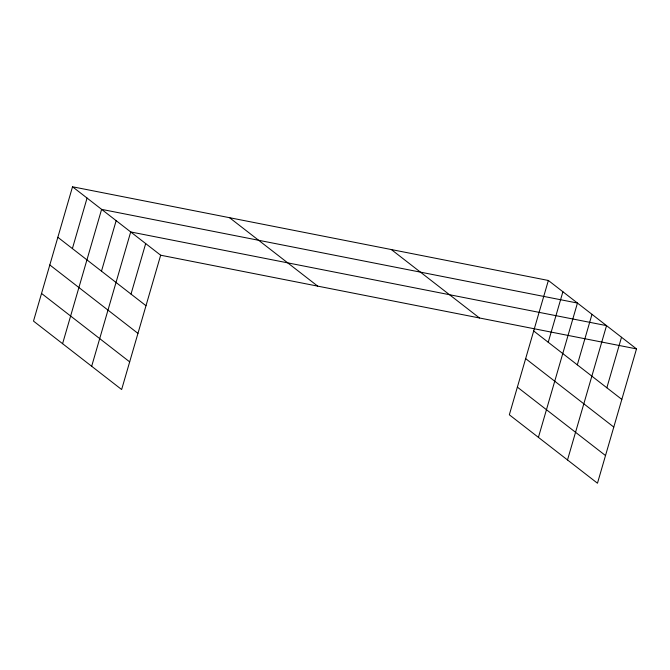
<?xml version="1.0" encoding="UTF-8"?>
<svg xmlns="http://www.w3.org/2000/svg" width="670" height="670" viewBox="0 0 670 670"><rect width="100%" height="100%" fill="white"/><g stroke="black" fill="none" stroke-linecap="round" stroke-linejoin="round"><path stroke-width="1" d="M72.528 186.779L33.5 321.106L121.639 389.53L160.666 255.211L72.528 186.779L548.361 280.47L636.5 348.894L597.472 483.221L509.334 414.789L548.361 280.47M72.394 248.578L87.066 198.077M62.586 343.685L101.614 209.367L577.448 303.049L538.42 437.368M101.48 271.166L116.153 220.656M91.673 366.264L130.7 231.946L606.534 325.628L567.507 459.955M131.01 294.088L145.683 243.578M548.228 342.269L562.9 291.76M577.314 364.849L591.987 314.339M606.844 387.771L621.517 337.261M160.666 255.211L636.5 348.894M533.688 330.98L621.827 399.404M391.339 249.55L479.477 317.982M525.649 358.634L613.787 427.066M517.374 387.134L605.513 455.558M229.55 217.7L317.689 286.123M57.846 237.289L145.993 305.721M49.814 264.952L137.953 333.375M41.532 293.443L129.679 361.875"/></g></svg>
